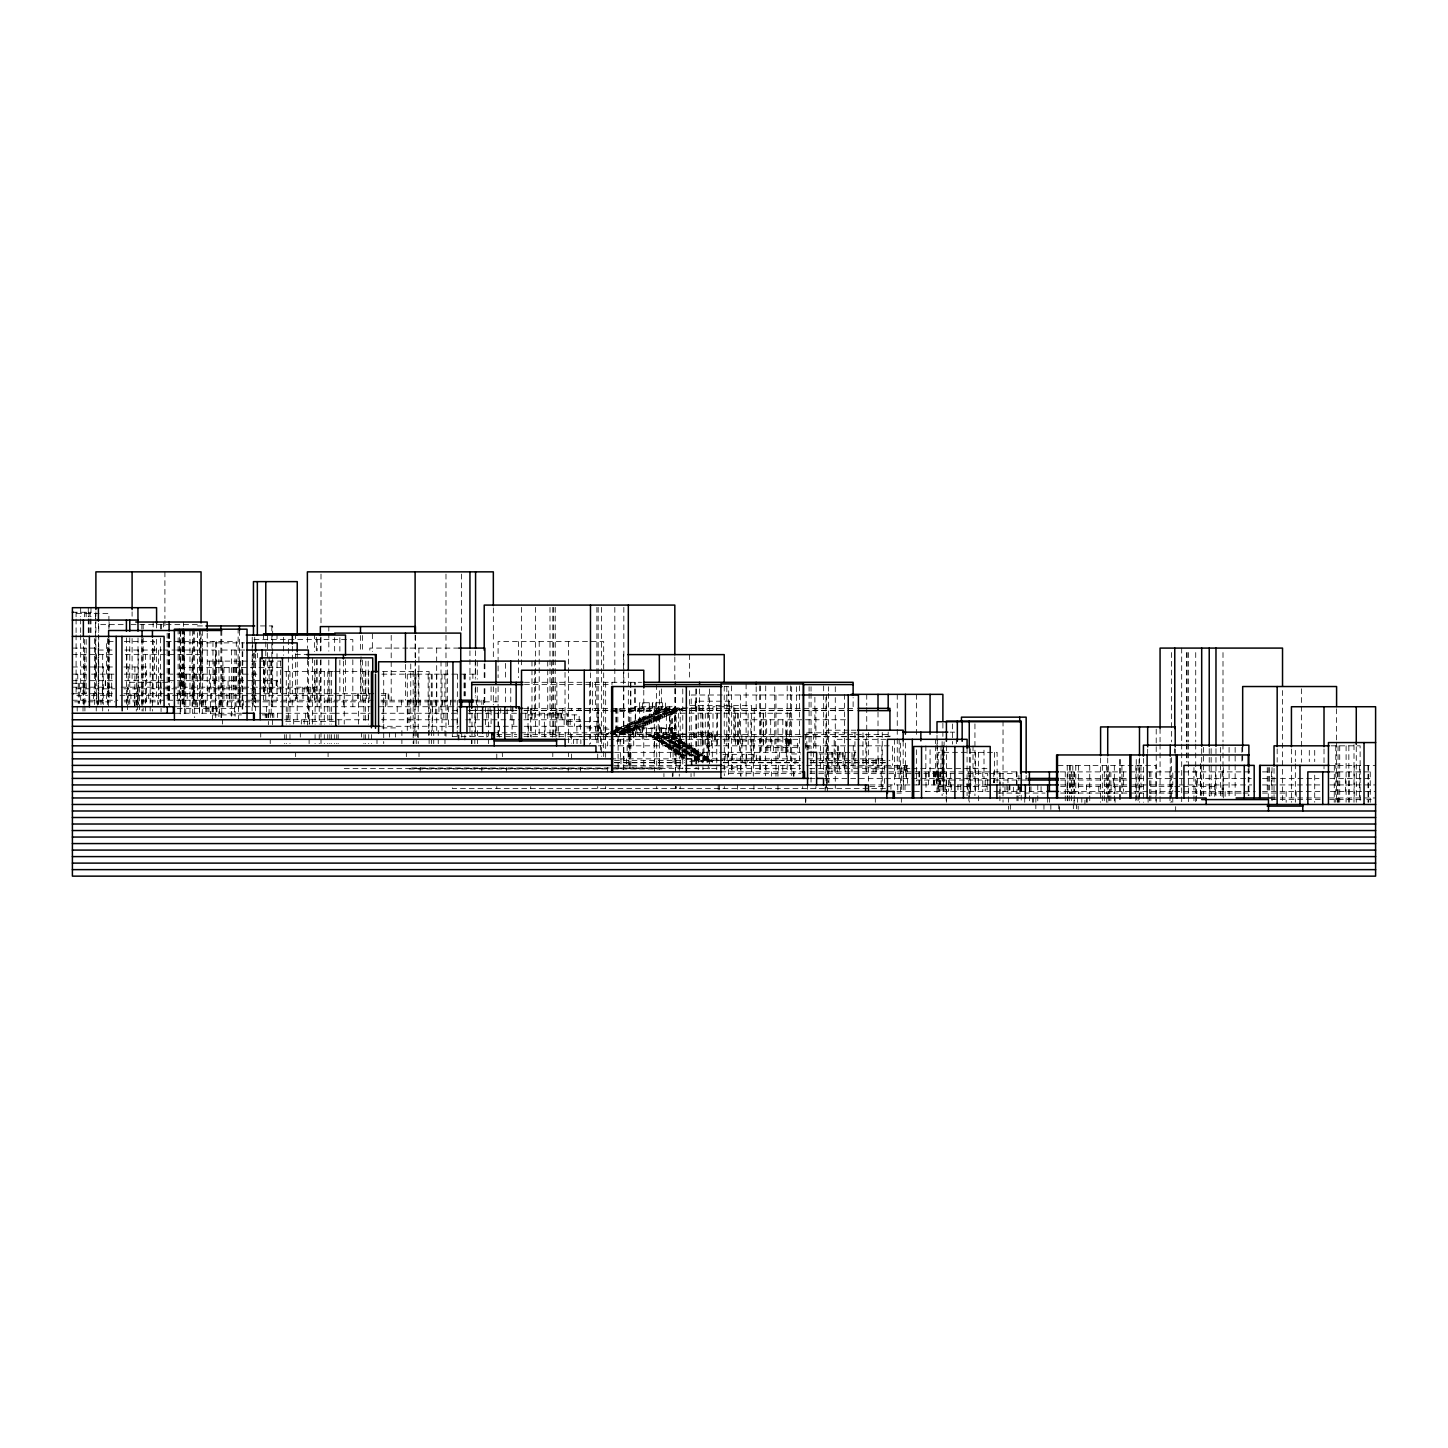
<?xml version="1.0" encoding="UTF-8"?>
<svg xmlns="http://www.w3.org/2000/svg" width="1448" height="1448" viewBox="0 0 1448 1448"><rect width="100%" height="100%" fill="white"/><g stroke="black" fill="none" stroke-linecap="round" stroke-linejoin="round"><path stroke-width="0.75" stroke-dasharray="5 3.75" d="M805.758 800.798L805.776 799.586M72.4 612.251L90.989 612.251M76.617 613.554L108.908 613.554L108.908 629.138M123.189 624.631L98.736 624.631L98.736 704.506M131.098 624.631L200.295 624.631M197.399 625.934L204.168 625.934M260.423 625.934L272.677 625.934L272.677 706.733M113.161 641.573L106.446 641.573L106.446 674.153M124.275 641.573L154.592 641.573L154.592 674.153M166.158 641.573L236.296 641.573L236.296 680.669M180.185 642.876L244.477 642.876M72.4 648.089L98.211 648.089L98.211 704.47L98.41 634.767M407.757 648.089L369.837 648.089L369.837 652.596M409.947 648.089L458.889 648.089M98.265 650.043L113.921 650.043M124.89 650.043L161.923 650.043M163.153 650.043L175.317 650.043M176.584 650.043L215.462 650.043L215.462 706.733M244.803 650.043L218.883 650.043L218.883 717.593M72.4 654.605L114.102 654.605M125.306 654.605L201.743 654.605L201.743 674.153M295.374 654.605L306.632 654.605M207.426 661.121L280.966 661.121M72.4 666.985L115.062 666.985M123.876 666.985L146.646 666.985L146.646 704.561M281.6 667.637L181.344 667.637L181.344 687.185M284.677 671.546L333.293 671.546M334.452 671.546L369.62 671.546M382.525 671.546L429.115 671.546L429.115 743.584M72.4 674.153L87.025 674.153M91.514 674.153L113.994 674.153M124.275 674.153L218.63 674.153M256.875 674.153L242.612 674.153L242.612 706.733M381.874 674.153L477.261 674.153M72.4 680.669L113.994 680.669M124.836 680.669L277.401 680.669L277.401 687.185M129.777 682.298L161.054 682.298M162.61 682.298L171.389 682.298M524.447 682.298L641.627 682.298M72.4 683.275L83.025 683.275L83.025 703.529M524.447 684.578L611.979 684.578L611.979 682.298M724.253 686.533L728.706 686.533L728.615 778.409M72.4 687.185L114.754 687.185M121.198 687.185L316.135 687.185M76.346 688.814L114.754 688.814M123.84 688.814L161.398 688.814M163.099 688.814L310.723 688.814M72.4 693.701L114.754 693.701M123.84 693.701L374.199 693.701M381.222 693.701L388.897 693.701L388.897 700.217M801.124 695.004L691.203 695.004L691.203 757.666M76.744 695.33L87.459 695.33M91.514 695.33L111.713 695.33M120.039 695.33L281.256 695.33M284.442 695.33L370.127 695.33M381.222 695.33L385.657 695.33M72.4 700.217L117.795 700.217M124.039 700.217L372.987 700.217M380.896 700.217L460.736 700.217M475.107 700.217L484.736 700.217M74.644 701.846L86.301 701.846M88.165 701.846L114.79 701.846M124.22 701.846L161.162 701.846M201.344 701.846L261.093 701.846M262.921 701.846L369.385 701.846M380.969 701.846L458.31 701.846M475.686 701.846L498.184 701.846M689.773 705.429L751.367 705.429L751.367 771.893M175.28 706.733L370.217 706.733M378.978 706.733L458.6 706.733M630.387 707.963L700.144 707.963L700.144 710.316M177.253 708.362L238.648 708.362M523.904 708.362L856.275 708.362M679.655 709.321L660.071 709.321L660.071 711.457M662.225 709.538L681.809 709.538M610.929 709.991L672.56 709.991L672.56 734.426M471.704 710.316L516.864 710.316M524.23 710.316L853.125 710.316L853.125 697.556M452.319 710.642L459.034 710.642M467.976 710.642L516.773 710.642M523.904 710.642L856.275 710.642M675.347 711.258L655.763 711.258L655.763 713.393M610.929 711.62L677.501 711.457L677.501 709.321M673.193 712.217L653.609 712.217L653.609 714.353M655.763 712.434L675.347 712.434M175.28 713.249L242.685 713.249M259.753 713.249L333.782 713.249M334.307 713.249L370.217 713.249M381.439 713.249L458.6 713.249M467.867 713.249L516.502 713.249M521.95 713.249L567.29 713.249L567.29 726.281M790.3 713.249L651.455 713.194L651.455 715.33M653.609 713.393L673.193 713.393L673.193 711.258M668.886 714.154L649.301 714.154L649.301 716.289M651.455 714.353L671.039 714.353L671.039 712.217M212.621 714.878L241.472 714.878M262.341 714.878L272.532 714.878M528.067 714.878L579.164 714.878L579.164 726.281M664.578 716.09L644.994 716.09L644.994 718.226M647.147 716.289L666.732 716.289L666.732 714.154M662.424 717.05L642.84 717.05L642.84 719.185M644.994 717.249L664.578 717.249L664.578 715.113M660.27 718.009L640.686 718.009L640.686 720.145M642.84 718.226L662.424 718.226L662.424 716.09M658.116 718.986L638.532 718.986L638.532 721.122M640.686 719.185L660.27 719.185L660.27 717.05M284.442 719.765L370.217 719.765M381.439 719.765L458.98 719.765M465.858 719.765L519.579 719.765M523.832 719.765L580.485 719.765L580.485 732.797M845.487 719.765L786.355 719.765L786.355 752.345M653.808 720.905L634.224 720.905L634.224 723.041M285.709 721.394L336.606 721.394M567.29 721.394L599.762 721.394L599.762 732.797M636.378 721.122L655.962 721.122L655.962 718.986M651.636 721.882L632.07 721.882L632.07 724.018M634.224 722.081L653.808 722.081L653.808 719.946M649.482 722.842L629.916 722.842L629.916 724.977M632.07 723.041L651.636 723.041L651.636 720.905M647.328 723.801L627.762 723.801L627.762 725.937M629.916 724.018L649.482 724.018L649.482 721.882M623.455 725.738L643.021 725.738M625.608 725.937L645.174 725.937L645.174 723.801M378.58 726.281L458.98 726.281M468.392 726.281L519.416 726.281M524.176 726.281L599.762 726.281M640.867 726.697L621.301 726.697L621.301 728.833M623.455 726.914L643.021 726.914L643.021 724.778M638.713 727.674L619.147 727.674L619.147 729.81M381.982 727.91L395.485 727.91M586.911 727.91L607.164 727.91M615.563 727.91L672.234 727.91L672.234 739.313M661.501 728.489L675.546 728.489M619.147 728.833L638.713 728.833L638.713 726.697M608.938 729.14L605.445 729.14L605.445 734.027M628.323 729.14L617.572 729.14L617.572 734.027M629.681 729.14L640.432 729.14L640.432 734.027M614.839 729.593L636.559 729.81L636.559 727.674M849.035 730.19L827.405 730.19L827.405 791.441M851.207 730.19L856.058 730.19M612.685 730.57L632.251 730.57M614.839 730.769L634.405 730.769L634.405 728.634M610.531 731.53L630.097 731.53M612.685 731.729L632.251 731.729M950.105 732.145L954.648 732.145M627.943 732.489L610.531 732.489L679.945 732.797L679.945 739.313M493.316 732.797L516.809 732.797M520.755 732.797L610.061 732.797M688.687 732.797L702.189 732.797M856.239 732.797L805.486 732.797L805.486 750.173M608.377 733.466L606.223 733.466L606.223 736.38M610.549 733.466L625.789 733.466M610.531 733.665L627.943 733.665L627.943 731.53M598.422 734.027L608.938 734.027M610.857 734.027L693.465 734.027L693.465 736.38M496.791 734.426L516.773 734.426M523.904 734.426L889.941 734.426L889.941 736.706L567.888 736.706M649.772 735.385L675.456 735.385M452.319 736.38L488.157 736.38M496.791 736.38L516.773 736.38M523.904 736.38L803.984 736.38M806.065 736.38L889.941 736.38M652.668 737.322L678.352 737.322M676.904 737.521L651.22 737.521L651.22 735.385M654.134 738.281L679.818 738.281L679.818 740.417M678.352 738.498L652.668 738.498L652.668 736.362M565.281 739.313L797.631 739.313L797.721 752.345M885.941 739.313L834.211 739.313L834.211 771.893M657.03 740.218L682.714 740.218M681.266 740.417L655.582 740.417L655.582 738.281M616.16 740.942L633.717 740.942M711.439 740.942L718.787 740.942M724.38 740.942L788.671 740.942M658.478 741.177L684.162 741.177L684.162 743.313M682.714 741.394L657.03 741.394L657.03 739.258M659.926 742.154L685.628 742.154M684.162 742.353L658.478 742.353L658.478 740.218M661.392 743.114L687.076 743.114M685.628 743.313L659.926 743.313L659.926 741.177M688.524 744.073L661.392 744.29L661.392 742.154M664.288 745.05L687.764 745.05M688.524 745.249L662.84 745.249L662.84 743.114M598.151 745.829L607.726 745.829L607.599 739.313M609.825 745.829L801.106 745.829M805.468 745.829L892.565 745.829L892.565 765.377M1331.038 745.829L1360.125 745.829L1360.125 802.21M665.736 746.01L691.42 746.01L691.42 748.145M687.764 746.209L664.288 746.209L664.288 744.073M667.184 746.969L692.886 746.969L692.886 749.105M691.42 747.186L665.736 747.186L665.736 745.05M765.63 747.458L800.436 747.458M807.025 747.458L808.038 747.458M668.65 747.946L694.334 747.946L694.334 750.082M692.886 748.145L667.184 748.145L667.184 746.01M671.546 749.865L697.23 749.865L697.23 752.001M695.782 750.082L670.098 750.082L670.098 747.946M672.994 750.842L698.678 750.842L698.678 752.978M697.23 751.041L671.546 751.041L671.546 748.906M674.442 751.802L700.144 751.802L700.144 753.937M672.994 752.001L698.678 752.001M614.586 752.345L800.545 752.345M818.844 752.345L855.949 752.345M675.908 752.761L701.592 752.761L701.592 754.897M700.144 752.978L674.442 752.978L674.442 750.842M675.908 753.937L703.04 753.738M791.622 753.974L800.436 753.974M819.315 753.974L843.17 753.974M722.896 754.553L736.942 754.553L736.942 760.091M678.804 754.698L704.488 754.698L704.488 756.833M703.04 754.897L677.356 754.897L677.356 752.761M680.252 755.657L705.936 755.657L705.936 757.793M704.488 755.874L678.804 755.874L678.804 753.738M681.7 756.634L684.614 758.77M694.171 756.634L707.402 756.634L707.402 758.77M680.252 756.833L684.669 756.833M694.931 756.833L705.936 756.833M683.166 757.594L684.614 757.594M694.171 757.594L708.85 757.594L708.85 759.729M683.166 757.793L681.7 757.793L681.7 755.657M694.171 757.793L707.402 757.793M694.171 758.77L710.298 758.553L710.298 760.689M610.929 758.861L683.528 758.861M694.732 758.861L800.816 758.861M807.586 758.861L885.416 758.861M694.117 759.53L711.746 759.53L711.746 761.666M694.877 759.729L710.298 759.729M718.136 760.091L713.701 760.49M720.217 760.091L784.436 760.49M614.477 760.49L684.669 760.49M691.149 760.49L800.454 760.49M810.138 760.49L889.941 760.49M694.117 760.689L711.746 760.689M689.719 761.666L713.194 761.666L713.194 760.49M614.477 762.444L684.669 762.444M723.167 762.444L800.436 762.444M810.138 762.444L885.452 762.444M614.658 762.77L684.651 762.77M723.385 762.77L802.699 762.77M810.554 762.77L885.452 762.77M614.296 765.377L689.628 765.377M718.932 765.377L800.816 765.377M806.826 765.377L907.263 765.377L907.263 771.893M1058.035 765.377L1155.92 765.377L1155.92 793.613M1329.409 765.377L1375.6 765.377M614.513 767.006L684.506 767.006M722.896 767.006L740.942 767.006M826.193 767.006L856.166 767.006M857.415 767.006L885.904 767.006M886.538 767.006L906.43 767.006M609.174 767.983L409.06 767.983L409.06 768.96L609.174 768.96M611.4 767.983L662.424 767.983L662.424 768.96L611.4 768.96M344.244 768.635L607.599 768.635M616.486 768.635L683.836 768.635M685.375 768.635L800.726 768.635M809.758 768.635L909.923 768.635M912.077 768.635L918.937 768.635M920.711 768.635L987.482 768.635M720.905 771.893L803.604 771.893M810.084 771.893L1017.274 771.893M1060.026 771.893L1172.79 771.893L1172.79 784.925M1174.708 771.893L1251.307 771.893M1262.493 771.893L1271.489 771.893L1271.489 784.925M1329.318 771.893L1371.745 771.893M728.615 773.522L800.925 773.522M809.975 773.522L987.717 773.522L987.717 784.925M989.726 773.522L1016.623 773.522M809.975 778.409L815.477 778.409M824.419 778.409L1026.288 778.409M1060.026 778.409L1177.007 778.409M1179.251 778.409L1251.307 778.409M1262.475 778.409L1278.312 778.409M1280.466 778.409L1319.038 778.409M1329.807 778.409L1371.075 778.409M1025.618 780.038L916.62 780.038L916.62 784.925M1060.624 780.038L1130.454 780.038M869.995 784.925L991.735 784.925M1060.515 784.925L1131.25 784.925M1132.662 784.925L1176.971 784.925M1179.197 784.925L1251.778 784.925M1262.475 784.925L1319.816 784.925M1329.807 784.925L1375.6 784.925M869.741 786.554L889.941 786.554M938.123 786.554L987.482 786.554M1060.624 786.554L1143.649 786.554M1150.291 786.554L1172.79 786.554L1172.79 791.441L1059.99 791.441M1174.744 786.554L1214.763 786.554M885.452 788.508L452.319 788.508L452.319 786.554M896.891 791.441L923.1 791.441M925.326 791.441L989.255 791.441M993.907 791.441L1045.275 791.441M1174.744 791.441L1255.289 791.441M1262.475 791.441L1322.042 791.441M1330.35 791.441L1375.6 791.441M896.946 793.07L901.344 793.07M998.125 793.07L1022.487 793.07M1024.351 793.07L1045.04 793.07M1060.624 793.07L1143.612 793.07M1150.345 793.07L1172.79 793.07M1183.668 793.07L1242.637 793.07M1243.217 793.07L1251.307 793.07M1262.511 793.07L1286.168 793.07M1271.489 797.957L1320.413 797.957M1329.409 797.957L1375.6 797.957M1271.489 799.586L1320.087 799.586M1329.608 799.586L1364.65 799.586M1366.803 799.586L1371.22 799.586M1370.242 771.893L1370.242 802.301M1368.595 765.377L1368.595 802.301M1368.016 765.377L1368.016 802.301M1359.6 765.377L1359.6 797.957M1356.269 746.716L1356.269 802.246M1354.188 765.377L1354.188 797.957M1354.007 744.779L1354.007 802.264M1349.138 771.893L1349.138 802.301M1348.848 745.829L1348.848 802.21M1346.097 745.829L1346.097 802.21M1345.518 778.409L1345.518 791.441M1339.726 745.829L1339.726 802.21M1338.187 797.957L1338.187 802.301M1338.043 745.829L1338.043 802.21M1337.753 771.893L1337.753 802.301M1336.595 708.778L1336.595 739.946M1336.595 742.172L1336.595 802.246M1335.78 745.829L1335.78 802.21M1334.332 765.377L1334.242 802.301M1324.015 748.942L1324.015 768.924M1314.712 750.336L1314.712 761.612M1314.712 775.151L1314.712 802.21M1309.282 750.336L1309.282 761.612M1301.372 688.759L1301.372 762.191M1296.159 791.441L1296.159 797.957M1295.345 750.336L1295.345 761.612M1295.345 763.874L1295.345 802.21M1291.435 748.942L1291.435 802.246M1286.168 791.441L1286.168 802.301M1282.53 690.533L1282.53 802.246M1277.172 748.833L1277.172 762.191M1274.041 768.381L1274.041 802.21M1272.014 767.549L1272.014 793.613M1272.014 795.785L1272.014 802.301M1269.425 767.549L1269.425 793.613M1268.267 767.549L1268.267 797.957M1267.253 767.549L1267.253 793.613M1249.027 768.454L1248.882 795.694M1248.212 768.454L1248.212 795.477M1242.674 746.607L1242.674 762.191M1241.895 747.367L1241.895 762.752M1235.144 747.367L1235.144 795.694M1229.081 747.367L1229.081 795.694M1225.117 791.441L1225.117 796.328M1223.289 767.549L1223.289 797.957M1222.999 652.559L1222.999 741.919M1222.999 744.145L1222.999 795.531M1222.13 771.893L1222.13 778.409M1222.13 784.925L1222.13 791.441M1222.13 793.07L1222.13 796.328M1220.537 747.367L1220.537 795.694M1215.976 748.616L1215.976 795.531M1215.542 771.893L1215.542 795.785M1214.763 784.925L1214.763 796.328M1211.143 748.616L1211.198 795.531M1209.804 786.554L1209.804 796.328M1209.225 748.616L1209.225 795.531M1203.541 747.367L1203.541 795.694M1201.695 748.616L1201.695 795.531M1200.537 763.947L1200.537 795.477M1200.356 763.947L1200.356 795.477M1197.46 778.409L1197.46 784.925M1196.392 771.893L1196.392 793.613M1196.392 795.785L1196.392 802.301M1195.722 652.559L1195.722 741.919M1195.722 744.145L1195.722 802.246M1193.948 767.549L1193.948 793.613M1193.948 795.785L1193.948 802.301M1188.355 652.559L1188.355 741.919M1188.355 744.145L1188.355 802.246M1187.143 652.559L1187.143 741.919M1187.143 744.145L1187.143 762.028M1186.419 652.559L1186.419 741.919M1186.419 744.145L1186.419 762.028M1181.695 648.089L1181.695 741.919M1181.695 744.145L1181.695 802.246M1175.667 806.645L1175.667 810.989M1175.197 749.087L1175.197 753.521M1174.762 748.616L1174.762 753.087M1172.79 797.957L1172.79 802.301M1171.378 652.559L1171.378 741.919M1171.378 757.557L1171.378 802.246M1170.237 758.354L1170.237 802.283M1169.984 771.893L1169.984 793.613M1169.984 795.785L1169.984 802.301M1160.065 728.507L1160.065 741.919M1160.065 744.145L1160.065 802.246M1156.21 729.14L1156.21 802.264M1155.92 795.785L1155.92 802.301M1150.852 771.893L1150.852 793.613M1150.852 795.785L1150.852 802.301M1149.513 771.893L1149.513 793.613M1149.513 795.785L1149.513 802.301M1148.101 797.957L1148.101 802.301M1147.667 749.087L1147.667 753.521M1143.431 758.354L1143.431 802.283M1140.97 765.377L1140.97 793.613M1139.486 757.956L1139.486 802.264M1139.087 759.458L1139.087 802.228M1138.038 765.377L1138.038 793.613M1138.038 795.785L1138.038 802.301M1136.246 759.458L1136.246 802.228M1135.865 765.377L1135.865 793.613M1135.865 795.785L1135.865 802.301M1123.431 771.893L1123.431 778.409M1123.431 780.038L1123.431 791.441M1121.928 765.377L1121.928 793.613M1120.064 759.458L1120.064 802.228M1119.919 759.458L1119.919 802.228M1115.105 786.554L1115.105 791.441M1115.105 797.957L1115.105 802.301M1114.326 765.377L1114.326 793.613M1114.326 795.785L1114.326 802.301M1113.313 778.409L1113.313 784.925M1111.087 784.925L1111.087 791.441M1110.851 771.893L1110.851 793.613M1110.851 795.785L1110.851 802.301M1109.602 771.893L1109.602 793.613M1109.602 795.785L1109.602 802.301M1108.245 765.377L1108.245 793.613M1108.245 795.785L1108.245 802.301M1107.72 757.956L1107.865 802.301M1106.471 765.377L1106.471 793.613M1106.688 797.957L1106.688 802.301M1104.299 771.893L1104.299 793.613M1104.299 795.785L1104.299 802.301M1102.326 765.377L1102.326 793.613M1102.326 795.785L1102.326 802.301M1100.589 757.956L1100.589 802.264M1098.76 786.554L1098.76 791.441M1089.747 765.377L1089.747 793.613M1089.747 795.785L1089.747 802.301M1087.213 797.957L1087.213 802.301M1086.416 784.925L1086.416 791.441M1086.471 797.957L1086.471 802.301M1084.932 800.129L1084.932 804.473M1081.819 797.957L1081.819 802.301M1078.416 765.377L1078.416 793.613M1078.181 806.102L1078.181 809.36M1077.421 797.957L1077.421 802.301M1076.624 804.473L1076.624 808.817M1075.774 765.377L1075.774 793.613M1074.217 771.893L1074.217 793.613M1074.217 795.785L1074.217 802.301M1074.072 771.893L1074.072 778.409M1074.072 780.038L1074.072 791.441M1074.072 800.129L1074.072 804.473M1073.348 804.473L1073.348 808.817M1072.823 765.377L1072.823 793.613M1071.52 771.893L1071.52 793.613M1071.52 795.785L1071.52 802.301M1070.217 765.377L1070.217 793.613M1069.692 765.377L1069.692 793.613M1069.692 795.785L1069.692 802.301M1067.864 771.893L1067.864 793.613M1067.864 795.785L1067.864 802.301M1067.23 765.377L1067.23 793.613M1067.23 795.785L1067.23 802.301M1067.194 784.925L1067.194 791.441M1065.257 771.893L1065.257 793.613M1065.257 795.785L1065.257 802.301M1059.556 806.645L1059.556 810.989M1058.796 804.473L1058.796 808.817M1050.85 804.473L1050.85 809.36M1049.402 797.957L1049.402 802.301M1047.664 797.957L1047.664 802.301M1043.954 804.473L1043.954 809.36M1041.076 786.554L1041.076 791.441M1037.782 784.925L1037.782 793.613M1037.782 795.785L1037.782 802.301M1035.845 797.957L1035.845 802.301M1035.845 804.473L1035.845 808.817M1033.546 797.957L1033.637 802.301M1032.587 797.957L1032.587 802.301M1030.958 786.554L1030.958 791.441M1029.745 786.554L1029.745 791.441M1029.401 787.097L1029.401 793.613M1029.401 795.785L1029.401 802.301M1026.161 775.513L1026.161 782.246M1024.732 797.957L1024.732 802.301M1021.202 786.445L1021.202 802.21M1021.021 786.753L1021.021 793.468M1020.623 786.753L1020.623 793.468M1019.718 786.735L1019.718 795.712M1018.903 775.531L1018.903 793.468M1018.505 784.925L1018.505 791.441M1018.035 784.925L1018.035 793.613M1018.035 795.785L1018.035 802.301M1016.967 771.893L1016.967 793.613M1016.967 795.785L1016.967 802.301M1016.623 771.893L1016.623 784.925M1013.347 787.097L1013.347 791.441M1010.342 804.473L1010.342 809.36M1009.89 784.925L1009.89 791.441M1009.31 784.925L1009.31 791.441M1008.387 797.957L1008.387 802.301M1008.532 806.102L1008.532 809.36M1007.971 778.409L1007.971 782.753M1007.971 786.554L1007.971 791.441M1006.939 784.925L1006.939 791.441M1004.966 786.554L1004.966 791.441M1003.03 721.068L1003.03 802.21M1000.043 773.522L1000.043 784.925M1000.043 786.554L1000.043 791.441M999.898 771.893L999.898 793.613M999.898 795.785L999.898 802.301M997.111 782.753L997.111 752.345L938.214 752.345L938.123 791.441L937.978 771.893M994.45 752.345L994.45 782.753M993.907 778.409L993.907 782.753M993.78 771.893L993.78 782.753M987.12 784.925L987.12 791.441M985.201 780.038L985.201 791.441M984.006 750.173L984.006 778.409M982.794 771.893L982.794 791.441M978.649 784.925L978.649 793.613M978.649 795.785L978.649 802.301M978.45 752.345L978.45 784.925M975.463 752.345L975.373 791.441M974.938 723.891L974.938 795.712M973.02 745.829L973.02 778.409M970.685 771.893L970.685 791.441M970.413 784.925L970.413 791.441M970.269 748.725L970.269 793.486M969.345 748.58L969.255 802.21M968.875 771.893L968.875 793.613M968.875 795.785L968.875 802.301M967.698 784.925L967.698 791.441M967.083 748.326L967.083 795.694M960.857 784.925L960.857 791.441M957.961 784.925L957.961 791.441M956.332 739.313L956.332 743.657M952.621 723.964L952.621 744.145M951.245 784.925L951.245 791.441M950.702 773.522L950.702 791.441M949.689 778.409L949.689 784.925M948.422 780.038L948.422 791.441M946.413 745.865L946.413 802.21M946.214 771.893L946.214 793.613M946.214 795.785L946.214 802.301M945.689 784.925L945.689 791.441M944.096 741.901L944.096 793.468M943.571 745.829L943.662 791.441M943.318 749.702L943.318 793.576M942.938 745.829L942.938 778.409M942.883 723.149L942.883 736.453M942.883 749.738L942.883 771.893M942.123 741.575L942.123 795.694M941.055 745.829L940.874 778.409M940.512 771.893L940.53 784.925M940.15 771.893L939.951 784.925M939.951 786.554L939.951 791.441M939.806 778.409L939.806 784.925M939.082 771.893L939.082 791.441M938.503 771.893L938.503 778.409M937.29 739.313L937.29 743.657M937.29 745.829L937.29 778.409M937.001 735.168L937.001 793.468M936.313 778.409L936.313 784.925M936.078 771.893L936.078 778.409M935.426 739.313L935.426 743.657M935.426 745.829L935.426 778.409M934.25 771.893L934.358 784.925M933.942 771.893L933.942 784.925M933.435 771.893L933.435 784.925M930.069 749.738L930.069 771.893M929.29 771.893L929.29 778.409M928.494 771.893L928.494 784.925M926.014 773.522L926.014 791.441M925.869 745.829L925.869 778.409M919.48 771.893L919.48 784.925M918.919 771.893L918.919 784.925M916.53 694.352L916.53 736.453M916.53 749.738L916.53 771.893M916.62 773.522L916.62 778.409M907.516 778.409L907.516 784.925M906.81 765.377L906.81 771.893M906.43 765.377L906.43 778.409M905.833 771.893L905.833 778.409M905.398 743.096L905.398 771.893M904.928 765.377L905.054 771.893M905.018 784.925L905.018 791.441M904.475 765.377L904.475 771.893M903.462 771.893L903.462 784.925M903.172 741.123L903.172 791.441M901.344 767.006L901.344 791.441M901.344 797.957L901.344 802.301M900.566 743.114L900.566 793.576M899.172 739.313L899.172 778.409M897.778 784.925L897.778 791.441M897.253 694.352L897.253 736.453M897.253 738.661L897.253 771.893M895.606 771.893L895.606 778.409M894.592 739.313L894.611 784.925M890.936 784.925L890.936 789.269M888.185 732.018L888.185 736.453M884.475 765.377L884.475 771.893M884.583 778.409L884.583 784.925M882.248 732.38L882.248 789.25M881.832 745.829L881.904 765.377M881.199 771.893L881.199 791.441M878.592 758.861L878.592 765.377M878.013 712.072L878.013 771.893M876.674 758.861L876.674 771.893M875.189 758.861L875.189 771.893M875.316 797.957L875.316 802.301M873.108 760.49L873.108 771.893M868.51 732.38L868.51 782.698M866.737 694.352L866.737 705.429M866.737 707.638L866.737 771.893M866.284 758.861L866.284 765.377M865.868 739.313L865.868 771.893M862.99 732.797L862.99 765.377M854.935 732.797L854.935 765.377M854.501 752.345L854.501 758.861M853.252 745.829L853.252 765.377M851.985 752.345L851.985 758.861M851.985 760.49L851.985 771.893M845.143 752.345L845.143 771.893M844.383 694.352L844.383 771.893M843.17 752.345L843.17 765.377M842.718 752.345L842.718 758.861M839.804 752.345L839.804 758.861M839.659 765.377L839.659 771.893M838.645 745.829L838.645 765.377M837.487 745.829L837.487 765.377M837.288 752.345L837.288 771.893M835.279 686.732L835.279 695.384M835.279 697.556L835.279 788.508M832.853 752.345L832.853 758.861M831.948 752.345L831.948 771.893M828.908 767.006L828.908 771.893M828.908 778.409L828.908 782.753M828.473 686.732L828.473 691.167M828.473 693.393L828.473 782.119M827.315 745.829L827.315 752.345M827.315 753.974L827.315 771.893M826.518 778.409L826.518 782.753M826.356 695.004L826.356 788.997M825.975 697.248L825.975 788.997M825.143 771.893L825.143 776.237M825.143 787.097L825.143 791.441M823.659 685.881L823.659 771.893M822.355 760.49L822.355 762.444M820.419 745.829L820.292 771.893M815.894 708.362L815.894 749.684M815.894 786.554L815.894 788.508M814.88 697.248L814.88 748.725M813.505 734.426L813.505 762.444M811.043 686.732L811.043 691.167M811.043 693.393L811.043 748.851M811.043 751.059L811.043 782.119M809.088 686.732L809.088 691.167M809.088 693.393L809.088 748.851M808.038 745.829L808.038 750.173M807.55 784.925L807.55 789.269M807.025 745.829L807.025 750.173M806.826 732.797L806.826 750.173M805.776 797.957L805.776 802.301M805.522 797.957L805.522 802.301M802.699 786.554L802.699 788.508M799.405 685.881L799.405 771.893M796.509 686.732L796.509 710.316M796.092 760.49L796.092 762.444M794.934 758.861L794.934 765.377M793.938 771.893L793.938 776.237M793.377 771.893L793.377 776.237M791.658 686.732L791.658 775.458M790.499 685.881L790.499 771.893M790.029 739.313L790.029 745.829M789.341 713.249L789.341 745.829M788.671 739.313L788.671 745.829M788.056 740.942L788.056 752.345M787.169 685.881L787.169 771.893M786.318 734.426L786.318 762.444M785.721 752.345L785.721 719.765L739.457 719.765L739.403 752.345M782.825 719.765L782.825 752.345M782.771 765.377L782.771 771.893M781.232 745.829L781.232 752.345M779.531 752.345L779.531 758.861M778.644 765.377L778.644 771.893M778.01 719.765L777.956 758.861M777.956 771.893L777.956 776.237M777.956 784.925L777.956 789.812M775.965 695.004L775.965 776.237M774.734 686.732L774.734 736.38M774.861 739.313L774.861 745.829M773.54 745.829L773.54 752.345M771.766 739.313L771.766 745.829M771.549 758.861L771.549 765.377M771.404 771.893L771.404 776.237M770.68 719.765L770.68 752.345M767.856 745.829L767.856 752.345M766.68 719.765L766.68 752.345M766.01 765.377L766.01 771.893M765.721 685.881L765.612 775.748M765.612 786.554L765.612 788.508M763.512 713.249L763.512 745.829M763.223 713.249L763.223 745.829M761.196 719.765L761.196 752.345M760.381 685.881L760.381 771.893M759.693 685.881L759.693 771.893M756.182 686.732L756.182 710.316M756.327 760.091L756.327 754.553L742.281 754.553L742.281 760.091M754.227 708.362L754.227 762.444M753.919 784.925L753.919 789.269M753.413 745.829L753.286 776.237M753.123 739.313L753.123 745.829M751.983 754.553L751.983 760.091M750.879 719.765L750.879 752.345M748.127 713.249L748.127 745.829M747.132 760.49L747.132 762.444M746.643 754.553L746.643 760.091M746.1 683.927L746.1 776.237M745.087 758.861L745.087 765.377M742.661 739.313L742.661 745.829M742.77 760.49L742.77 762.444M741.865 708.362L741.865 710.316M741.865 734.426L741.865 762.444M740.942 765.377L740.942 776.78M740.453 695.004L740.453 775.567M738.299 713.249L738.299 745.829M737.919 739.313L737.919 745.829M737.666 713.249L737.666 745.829M737.267 765.377L737.267 771.893M737.43 784.925L737.43 789.269M735.367 713.249L735.367 745.829M734.824 739.313L734.824 706.733L712.995 706.733L712.995 739.313M733.81 706.733L733.81 739.313M732.579 754.553L732.579 760.091M732 765.377L732 771.893M731.548 685.881L731.548 771.893M729.702 710.316L729.702 701.194L695.257 701.194L695.257 708.362M729.195 701.194L729.285 739.313M728.163 734.426L728.163 762.444M727.258 754.553L727.258 760.091M726.824 686.732L726.824 736.38M726.263 734.426L726.263 745.829M725.339 752.345L725.339 758.861M724.217 686.189L724.308 775.748M724.308 786.554L724.308 788.508M719.33 784.925L719.33 789.812M718.19 784.925L718.19 789.812M717.52 713.249L717.52 745.829M716.76 705.429L716.76 769.684M716.651 708.362L716.651 710.316M715.457 734.426L715.457 739.313M714.371 734.426L714.371 739.313M712.452 734.426L712.452 736.38M712.289 734.426L712.289 762.444M711.439 745.829L711.439 732.797L702.66 732.797L702.66 739.313M710.968 732.797L710.968 739.313M709.411 688.958L709.411 768.816M708.941 732.797L708.941 739.313M708.886 745.829L708.886 752.345M708.253 695.004L708.253 768.87M707.927 734.426L707.927 762.444M707.837 713.249L707.837 745.829M707.022 708.362L707.022 710.316M707.022 734.426L707.022 762.444M705.285 713.249L705.285 745.829M703.963 739.313L703.927 758.861M702.932 705.429L702.932 769.684M702.244 713.249L702.244 745.829M702.027 708.362L702.027 710.316M702.027 734.426L702.027 736.38M702.027 760.49L702.027 762.444M701.303 732.797L701.303 739.313M700.85 713.249L700.85 745.829M699.565 688.904L699.565 710.316M698.207 705.429L698.207 769.684M697.773 752.345L697.773 758.861M696.343 688.958L696.343 768.816M695.836 688.958L695.836 768.816M695.782 701.194L695.782 710.316M695.782 751.041L695.782 748.906L668.65 749.105L668.65 746.969M694.66 732.797L694.66 739.313M694.099 771.893L694.099 776.237M693.845 732.797L693.845 739.313M691.04 773.522L691.04 776.78M689.972 745.05L689.972 747.186M689.628 654.605L689.628 679.42M689.628 690.696L689.628 756.109M682.768 688.958L682.768 768.816M681.809 708.362L681.809 710.316M681.266 739.258L681.266 741.394M680.18 708.362L680.18 769.25M680.18 786.554L680.18 788.508M679.655 708.362L679.655 710.497M679.257 739.313L679.257 758.861M679.257 765.377L679.257 776.237M678.931 708.362L678.931 710.316M678.931 734.426L678.931 736.38M678.352 713.249L678.352 745.829M677.447 734.426L677.447 736.38M676.904 736.362L676.904 738.498M676.107 708.362L676.107 769.25M676.107 786.554L676.107 788.508M675.637 688.777L675.637 771.893M675.836 786.554L675.836 788.508M675.347 688.904L675.347 769.25M675.347 786.554L675.347 788.508M674.822 657.012L674.822 679.583M674.822 688.615L674.822 765.377M674.533 739.313L674.533 706.733L635.545 706.733L635.545 739.313M674.008 707.963L674.008 710.316M673.863 732.797L673.863 739.313M673.085 734.426L673.085 762.444M673.03 771.893L673.03 776.237M672.324 773.522L672.324 776.78M671.727 727.91L671.727 739.313M671.691 709.991L671.691 736.38M671.202 728.489L671.202 734.027M670.714 711.62L670.714 734.426M670.442 752.345L670.442 758.861M669.791 708.362L669.791 736.38M669.772 739.313L669.772 745.829M669.429 706.733L669.429 739.313M668.886 713.194L668.886 715.33L647.147 715.113L647.147 717.249M668.65 727.91L668.65 739.313M666.333 706.733L666.333 739.313M665.863 728.489L665.863 734.027M665.392 707.963L665.392 702.751L652.65 702.751L652.65 707.963M664.379 708.362L664.379 710.316M663.926 773.522L663.926 776.78M663.836 732.797L663.836 739.313M662.768 732.797L662.768 739.313M662.351 702.751L662.351 707.963M662.225 708.362L662.225 710.497M661.609 727.91L661.609 739.313M661.356 688.904L661.356 710.316M660.867 727.91L660.867 739.313M659.727 727.91L659.727 739.313M659.347 690.696L659.347 769.721M659.256 758.861L659.256 765.377M658.243 706.733L658.243 739.313M657.917 710.298L657.917 712.434M658.116 718.009L658.116 720.145L636.378 719.946L636.378 722.081M657.645 732.797L657.645 739.313M657.157 734.426L657.157 736.38M656.722 708.362L656.722 769.25M656.722 786.554L656.722 788.508M656.523 684.578L656.523 710.316M656.161 734.027L656.161 728.489L642.116 728.489L642.116 734.027M655.709 702.751L655.709 707.963M654.587 732.797L654.587 752.345M654.587 758.861L654.587 771.893M654.243 706.733L654.333 745.829M654.134 734.426L654.134 762.444M652.324 707.963L652.324 702.751L639.582 702.751L639.582 707.963M651.817 728.489L651.817 734.027M649.772 708.362L649.772 710.316M649.772 734.426L649.772 736.561M649.283 702.751L649.283 707.963M648.433 734.426L648.433 736.38M647.328 722.842L647.328 724.977L625.608 724.778L625.608 726.914M646.478 728.489L646.478 734.027M646.152 732.797L646.152 739.313M644.089 708.362L644.089 710.316M643.781 690.153L643.781 765.377M642.641 702.751L642.641 707.963M642.604 734.426L642.604 736.38M642.279 727.91L642.279 739.313M640.867 725.738L640.867 727.873M639.582 708.362L639.582 736.38M638.26 708.362L638.26 710.316M636.957 734.027L636.776 728.489L616.993 728.634L616.993 730.769M636.486 767.983L636.486 768.96M635.238 682.298L635.238 684.578M635.238 688.904L635.238 736.38M634.731 682.298L634.731 684.578M634.731 688.904L634.731 710.316M633.717 732.797L633.717 745.829M633.174 729.14L633.174 734.027M632.414 728.489L632.414 734.027M630.875 682.298L630.875 768.816M630.387 682.298L630.387 710.316M630.459 734.027L630.459 736.38M630.097 730.57L630.097 732.706M630.332 752.345L630.332 758.861M629.898 727.91L629.898 769.721M629.536 708.362L629.717 765.377M628.323 672.813L628.323 765.377M628.161 752.345L628.161 758.861M627.093 728.489L627.093 734.027M627.129 745.829L627.129 752.345M626.387 758.861L626.405 765.377M625.789 732.489L625.789 734.625M624.83 729.14L624.83 734.027M623.835 607.346L623.835 765.377M623.491 654.605L623.491 683.927M623.491 686.189L623.491 769.721M622.731 728.489L622.731 734.027M621.047 729.14L621.047 734.027M620.957 758.861L620.957 765.377M620.631 752.345L620.631 758.861M620.215 739.313L620.215 745.829M619.853 708.362L619.853 710.316M619.291 734.426L619.291 736.38M618.097 727.91L618.097 771.893M617.807 708.362L617.807 736.38M617.572 739.313L617.572 745.829M616.486 708.362L616.486 736.38M615.852 708.362L615.852 736.38M614.821 607.346L614.821 684.108M607.671 767.549L607.671 771.893M605.662 682.298L605.662 760.49M605.662 786.554L605.662 788.508M605.228 727.91L605.228 739.313M603.689 756.598L603.689 641.573L498.094 641.573L498.094 677.664M601.608 607.346L601.608 756.345M600.612 727.91L600.612 750.173M598.422 708.362L598.422 736.38M598.151 607.346L598.151 742.806M597.716 708.362L597.716 743.186M597.716 754.01L597.716 760.49M597.716 786.554L597.716 788.508M596.884 607.346L596.884 742.806M595.617 682.298L595.617 710.316M595.49 726.281L595.49 739.313M592.594 682.298L592.594 710.316M590.476 672.813L590.476 743.657M589.716 682.298L589.716 744.399M580.847 739.313L580.847 743.657M580.558 767.549L580.558 771.893M580.087 708.362L580.087 710.316M578.331 708.362L578.331 710.316M577.028 739.313L577.028 743.657M576.901 726.281L576.901 732.797M574.367 714.878L574.367 726.281M573.39 739.313L573.39 743.657M571.381 708.362L571.381 710.316M571.381 734.426L571.381 743.186M571.381 754.01L571.381 760.49M570.675 732.797L570.675 739.313M570.168 719.765L570.168 726.281M568.412 641.573L568.412 743.657M568.412 752.345L568.412 756.689M568.213 767.549L568.213 771.893M566.331 719.765L566.331 726.281M565.281 732.797L565.281 737.141M565.028 672.397L565.028 719.765M564.141 719.765L564.141 726.281M562.711 708.362L562.711 719.765M561.589 713.249L561.589 719.765M560.847 713.249L560.847 719.765M559.127 732.797L559.127 737.141M558.783 713.249L558.783 719.765M558.331 726.281L558.331 732.797M557.19 713.249L557.19 719.765M556.846 682.298L556.846 736.38M555.869 708.362L555.869 719.765M555.869 726.281L555.869 737.141M555.254 607.346L555.254 737.141M553.715 607.346L553.715 737.141M552.792 607.346L552.792 737.141M552.792 752.345L552.792 756.689M552.303 732.797L552.303 737.141M551.398 661.121L551.398 719.765M550.005 607.346L550.005 737.141M547.724 661.121L547.724 719.765M544.991 726.281L544.991 737.141M544.358 713.249L544.358 737.141M539.199 641.573L539.199 736.308M535.398 607.346L535.398 737.141M534.71 661.121L534.71 719.765M531.977 661.121L531.977 719.765M531.199 708.362L531.199 719.765M531.199 726.281L531.199 737.141M530.71 708.362L530.71 736.706M530.71 786.554L530.71 788.508M528.303 726.281L528.303 732.797M527.977 737.141L528.067 706.733L527.488 713.249M525.733 713.249L525.733 719.765M522.33 767.983L522.33 768.96M521.606 607.346L521.606 668.306M518.565 641.573L518.565 677.664M513.787 719.765L513.787 726.281M512.936 706.733L512.936 713.249M511.995 706.733L512.121 737.141M511.904 767.983L511.904 768.96M510.764 688.18L510.764 719.765M507.144 708.905L507.144 713.249M506.529 767.549L506.529 771.893M505.461 663.383L505.461 679.166M505.461 688.18L505.461 703.981M502.275 752.345L502.402 756.689M500.736 708.362L500.736 713.249M499.578 726.281L499.578 737.141M498.619 708.905L498.619 713.249M498.293 713.249L498.384 737.141M498.094 686.678L498.094 736.308M496.791 754.01L496.791 760.49M496.791 786.554L496.791 788.508M495.922 688.18L495.922 703.981M493.334 607.907L493.334 659.727M493.334 686.768L493.334 704.778M491.089 686.732L491.089 704.036M491.089 709.991L491.089 726.281M490.076 706.733L490.076 713.249M489.062 767.983L489.062 768.96M488.555 713.249L488.555 728.453M488.555 730.625L488.501 743.657M488.085 708.362L488.085 713.249M486.799 713.249L486.799 719.765M486.799 732.797L486.799 737.141M485.623 706.733L485.623 713.249M485.623 719.765L485.623 726.281M484.881 663.872L484.881 679.673M484.881 688.687L484.736 704.561M484.211 663.781L484.211 679.583M484.211 688.615L484.211 704.416M483.632 700.217L483.632 704.561M481.84 700.217L481.84 704.561M481.84 767.549L481.84 771.893M477.261 661.121L477.261 679.166M477.261 687.185L477.261 719.765M477.406 730.625L477.406 743.657M475.577 650.713L475.577 677.755M475.577 686.768L475.577 695.782M475.577 709.285L475.577 736.326M475.252 661.121L475.252 679.166M475.252 688.18L475.252 697.212M475.252 706.733L475.252 719.765M474.817 713.249L474.817 728.453M474.817 730.625L474.817 743.657M474.673 767.983L474.673 768.96M472.881 674.153L472.881 678.497M471.976 713.249L471.976 728.453M471.976 730.625L471.976 743.657M471.559 739.313L471.559 743.657M469.948 650.713L469.948 679.999M469.948 709.285L469.948 736.326M469.514 706.733L469.514 713.249M465.224 674.153L465.224 695.873M464.88 734.969L464.88 743.657M464.736 674.153L464.736 695.873M464.066 674.153L464.066 695.873M461.459 574.096L461.459 630.441M461.713 732.797L461.713 737.141M458.962 734.969L458.962 743.657M458.129 734.969L458.129 743.657M457.405 674.153L457.224 728.453M457.224 730.625L457.224 737.141M457.17 706.733L457.17 713.249M457.17 719.765L457.17 726.281M452.319 734.426L452.319 736.706M450.581 700.217L450.581 706.733M449.351 767.983L449.351 768.96M448.337 706.733L448.337 713.249M448.428 719.765L448.428 726.281M447.396 661.121L447.396 719.765M445.984 574.096L445.984 736.326M444.88 674.153L444.88 706.733M444.97 730.625L444.97 743.657M443.848 713.249L443.848 719.765M442.201 700.217L442.201 706.733M441.984 674.153L441.984 730.534M441.025 661.121L441.025 719.765M438.943 706.733L438.943 713.249M438.237 730.625L438.237 743.657M436.735 674.153L436.735 730.534M436.681 648.089L436.681 706.733M435.613 700.217L435.613 713.249M433.748 730.625L433.748 743.657M432.5 706.733L432.5 726.281M432.156 674.153L432.156 730.534M431.287 674.153L431.287 706.733M431.54 730.625L431.54 743.657M430.509 700.217L430.509 713.249M428.735 706.733L428.735 728.453M428.735 730.625L428.735 737.141M428.156 674.153L428.156 706.733M420.155 700.217L420.264 706.733M420.155 767.549L420.155 771.893M419.015 752.345L419.015 756.689M418.906 648.089L418.906 706.733M418.237 671.546L418.237 743.584M417.658 732.797L417.658 737.141M416.59 700.217L416.59 706.733M416.209 730.625L416.209 743.657M415.92 674.153L415.92 706.733M415.431 635.509L415.431 657.826M415.431 660.053L415.431 700.217M415.105 634.93L415.105 736.326M414.852 674.153L414.852 730.534M413.838 730.625L413.838 743.657M413.223 700.217L413.223 706.733M413.169 671.546L413.169 743.584M410.761 663.999L410.761 728.362M409.132 700.217L409.06 726.281M407.811 700.217L407.811 726.281M407.286 674.153L407.286 730.534M406.345 752.345L406.345 756.689M405.458 664.415L405.458 700.217M401.892 730.625L401.892 743.657M401.368 700.217L401.368 706.733M397.204 706.733L397.204 713.249M395.485 732.797L395.485 737.141M391.195 635.346L391.195 700.217M389.367 732.797L389.367 737.141M388.154 693.701L388.154 700.217M386.96 700.217L386.96 706.733M385.657 693.701L385.657 706.733M383.72 671.546L383.72 743.584M383.141 700.217L383.141 726.281M376.987 739.313L376.987 743.657M372.353 633.753L372.353 651.473M371.43 734.57L371.43 743.584M369.222 693.701L369.222 700.217M368.733 671.546L368.607 724.109M368.733 734.57L368.733 743.584M368.299 713.249L368.299 719.765M368.208 661.121L368.208 693.701M366.416 693.701L366.416 700.217M365.837 661.121L365.837 693.701M365.602 671.546L365.602 723.312M365.602 734.57L365.602 743.584M363.919 671.546L363.919 723.312M363.919 734.57L363.919 743.657M362.615 635.509L362.615 651.129M362.615 660.053L362.615 700.217M361.548 732.797L361.548 737.141M361.023 656.777L361.023 693.701M360.498 635.509L360.498 651.129M360.498 660.053L360.498 700.217M358.471 693.701L358.471 724.109M357.602 693.701L357.602 700.217M352.823 650.804L352.823 639.618L252.676 639.618L252.676 706.733M352.823 659.745L352.823 706.733M345.511 659.872L345.511 693.701M344.244 693.701L344.244 724.109M343.665 700.217L343.665 706.733M343.429 661.121L343.429 693.701M339.864 637.735L339.864 651.129M339.864 660.053L339.864 700.217M338.796 719.765L338.796 724.652M338.18 734.57L338.18 743.584M336.732 734.57L336.732 743.584M334.651 637.572L334.651 651.003M334.325 734.57L334.325 743.584M331.628 671.546L331.628 724.109M331.628 734.57L331.628 743.584M329.836 671.546L329.836 724.109M329.836 734.57L329.836 743.584M328.823 626.586L328.823 631.057M328.823 633.283L328.823 651.129M328.823 660.053L328.823 700.217M328.081 752.345L328.081 756.689M327.773 671.546L327.773 723.312M327.773 734.57L327.773 743.584M324.298 671.546L324.298 724.109M324.298 734.57L324.298 743.584M321.003 574.096L321.003 623.672M321.003 637.192L321.003 650.713M321.003 659.727L321.003 725.068M321.003 732.797L321.003 737.141M321.003 739.313L321.003 743.657M320.352 637.735L320.352 651.129M320.352 660.053L320.352 700.217M319.23 671.546L319.23 724.109M319.23 734.57L319.23 743.584M317.166 639.618L317.166 650.804M317.166 659.745L317.166 706.733M316.786 693.701L316.786 700.217M316.298 637.319L316.298 650.84M316.298 659.872L316.135 693.701M315.085 671.546L315.085 724.109M315.085 734.57L315.085 743.584M314.506 633.753L314.506 651.473M314.506 660.342L314.506 700.217M314.126 687.185L314.126 693.701M313.275 687.185L313.275 693.701M312.388 657.863L312.388 724.109M310.723 687.185L310.723 700.217M309.438 719.765L309.438 724.109M309.112 688.814L309.112 724.109M309.112 739.313L309.112 743.657M308.388 661.284L308.388 719.765M307.374 637.192L307.374 648.451M307.374 659.727L307.374 725.068M307.085 687.185L307.085 693.701M305.6 713.249L305.6 719.765M304.098 687.185L304.098 693.701M304.171 719.765L304.171 724.109M303.012 693.701L303.012 700.217M302.288 687.185L302.288 693.701M301.311 719.765L301.311 724.109M300.297 732.797L300.297 737.141M297.256 653.229L297.202 719.765M296.768 693.701L296.768 700.217M296.134 693.701L296.134 700.217M295.645 752.345L295.645 756.689M295.374 633.753L295.374 640.396M295.374 653.7L295.374 700.217M293.691 719.765L293.691 724.109M292.351 646.333L292.351 693.701M292.224 700.217L292.224 706.733M289.98 671.546L289.98 724.109M289.98 734.57L289.98 743.584M288.351 639.618L288.351 706.733M288.333 713.249L288.333 719.765M287.953 706.733L287.718 719.765M286.27 671.546L286.27 724.109M286.27 734.57L286.27 743.584M284.677 734.57L284.677 743.584M283.627 637.319L283.627 655.365M280.532 661.121L280.532 693.701M280.387 687.185L280.387 693.701M277.382 713.249L277.382 717.593M277.021 633.753L277.021 640.396M277.021 653.7L277.021 700.217M276.459 680.669L276.459 687.185M276.206 680.669L276.206 687.185M273.817 713.249L273.817 717.593M272.532 713.249L272.532 717.593M272.532 719.765L272.532 724.652M272.097 680.669L272.097 687.185M271.844 625.934L271.844 706.733M271.337 661.121L271.337 693.701M271.265 700.217L271.174 713.249M270.324 713.249L270.324 717.593M270.215 739.313L270.215 743.657M270.179 661.121L270.179 693.701M269.781 687.185L269.781 693.701M269.111 656.795L269.111 717.52M268.351 713.249L268.351 717.593M268.351 721.394L268.351 724.652M267.989 713.249L267.989 717.593M267.572 635.057L267.572 693.701M266.649 713.249L266.649 717.593M266.504 706.733L266.504 717.593M265.78 642.043L265.78 700.217M265.256 713.249L265.256 717.593M264.767 680.669L264.894 687.185M264.441 661.121L264.441 693.701M264.007 661.121L264.007 693.701M263.482 633.753L263.482 640.396M263.482 660.342L263.482 700.217M260.731 732.797L260.731 737.141M257.346 653.229L257.346 657.7M255.572 654.188L255.572 710.715M254.848 693.701L254.848 700.217M254.703 637.156L254.703 641.645M254.703 652.867L254.703 706.733M253.454 653.229L253.454 700.217M253.201 674.153L253.201 706.733M252.242 637.156L252.097 710.769M243.228 700.217L243.228 706.733M242.757 642.876L242.757 711.077M242.178 642.876L242.178 711.077M241.834 667.637L241.834 687.185M240.585 661.121L240.585 693.701M240.151 706.733L240.006 693.701M239.463 630.423L239.463 706.733M239.318 661.121L239.373 700.217M239.083 661.121L239.083 693.701M238.648 706.733L238.648 719.765M238.124 628.179L238.124 706.733M236.042 667.637L236.042 706.733M234.938 650.043L235.083 719.765M234.558 706.733L234.558 713.249M233.888 667.637L233.888 687.185M233.11 667.637L233.11 700.217M231.427 650.043L231.427 717.593M229.834 693.701L229.834 700.217M229.164 667.637L229.164 700.217M228.06 680.669L228.06 687.185M227.716 700.217L227.716 706.733M226.865 693.701L227.028 706.733M223.951 667.637L223.951 700.217M222.883 661.121L222.992 693.701M222.648 667.637L222.702 706.733M222.431 719.765L222.431 724.109M221.779 630.495L221.779 713.249M221.544 713.249L221.544 717.593M220.874 630.423L220.874 706.733M220.983 713.249L220.983 717.593M220.567 700.217L220.567 706.733M219.39 700.217L219.39 713.249M217.001 706.733L217.001 713.249M216.241 641.573L216.241 680.669M216.476 706.733L216.476 713.249M216.15 706.733L216.15 713.249M215.861 642.876L215.752 717.593M214.938 661.121L214.938 693.701M214.25 680.669L214.25 687.185M214.032 661.121L214.032 693.701M213.58 706.733L213.58 713.249M212.965 641.573L212.965 680.669M212.621 706.733L212.621 719.765M212.168 706.733L212.023 713.249M211.517 693.701L211.517 700.217M210.412 674.153L210.412 687.185M210.412 693.701L210.412 713.249M209.345 661.121L209.345 693.701M209.055 706.733L209.055 713.249M207.951 687.185L207.951 693.701M207.951 706.733L207.951 713.249M207.227 633.192L207.227 700.217M206.738 706.733L206.738 713.249M205.797 706.733L205.797 713.249M205.399 700.217L205.399 706.733M203.372 700.217L203.372 706.733M203.01 674.153L203.01 680.669M202.304 630.495L202.304 713.249M202.268 641.573L202.268 680.669M202.177 693.701L202.177 700.217M201.688 700.217L201.688 706.733M201.344 693.701L201.344 706.733M201.055 634.025L201.055 680.669M200.675 641.573L200.675 680.669M200.295 629.066L200.295 706.733M199.607 630.495L199.607 713.249M199.372 706.733L199.372 713.249M197.399 632.667L197.399 706.733M196.313 700.217L196.313 706.733M196.276 674.153L196.276 680.669M195.607 700.217L195.607 706.733M195.009 674.153L195.009 680.669M194.647 629.192L194.647 717.593M193.96 687.185L193.96 700.217M193.489 629.066L193.489 706.733M193.254 667.637L193.254 700.217M192.675 630.495L192.675 713.249M192.095 650.043L192.095 706.733M189.978 630.495L189.978 713.249M187.208 693.701L187.208 700.217M186.466 674.153L186.466 680.669M185.742 674.153L185.742 713.249M184.493 713.249L184.24 629.066L184.095 706.733M183.86 629.066L183.606 706.733M183.57 622.025L183.57 626.495M183.57 628.722L183.57 706.733M182.647 629.066L182.647 706.733M182.068 629.066L182.068 706.733M180.728 680.669L180.728 687.185M180.728 706.733L180.728 713.249M180.33 706.733L180.33 629.066L180.185 717.593M179.57 628.722L179.57 700.217M178.122 629.066L178.122 706.733M177.507 693.701L177.507 700.217M169.362 633.5L169.326 706.733M169.108 633.192L169.108 700.217M168.439 633.5L168.439 704.506M168.185 693.701L168.185 700.217M167.172 633.192L167.172 700.217M164.909 571.851L164.909 618.495M164.909 620.703L164.909 627.364M163.606 622.025L163.606 628.722M161.543 624.631L161.543 629.066M161.054 674.153L161.054 700.217M161.054 708.362L161.054 711.62M160.475 624.631L160.475 629.066M160.475 637.953L160.475 704.506M158.556 650.043L158.556 704.561M158.212 680.669L158.212 687.185M157.796 700.217L157.796 704.561M156.583 623.491L156.583 627.998M156.583 639.292L156.583 700.217M153.144 622.025L153.144 628.722M153.144 639.889L153.144 700.217M152.438 639.437L152.438 711.077M150.158 654.605L150.158 710.986M148.673 693.701L148.728 700.217M145.542 654.605L145.542 710.986M143.171 624.631L143.171 629.066M143.171 637.953L143.135 711.077M142.067 639.437L142.067 711.004M141.868 624.631L141.868 629.066M141.868 637.953L141.868 704.506M139.37 687.185L139.37 711.077M138.212 650.043L138.212 704.561M138.013 637.844L138.013 704.506M137.65 687.185L137.65 711.077M136.89 700.217L136.89 704.561M136.383 674.153L136.293 711.077M134.881 666.985L134.881 706.733M134.718 693.701L134.718 706.733M132.094 611.816L132.094 616.269M132.094 638.477L132.094 680.669M130.899 693.701L130.899 700.217M129.777 637.844L129.777 704.561M128.184 666.985L128.184 704.561M127.37 687.185L127.37 711.077M126.881 654.605L126.881 674.153M126.41 637.844L126.41 704.561M122.302 706.733L122.302 711.077M121.885 706.733L121.885 711.077M111.713 674.153L111.695 700.217M109.107 622.025L109.107 628.722M109.107 639.889L109.107 700.217M108.908 638.043L108.908 693.701M108.618 639.437L108.618 711.004M108.202 687.185L108.202 693.701M107.424 638.568L107.424 704.543M106.645 693.701L106.645 700.217M105.469 680.669L105.469 687.185M105.252 680.669L105.252 687.185M103.224 666.985L103.224 704.561M102.699 654.605L102.699 710.986M102.319 687.185L102.319 693.701M100.998 700.217L100.998 704.561M98.41 623.491L98.41 632.523M97.306 700.217L97.306 706.733M96.618 693.701L96.618 700.217M96.238 654.605L96.238 710.986M95.894 611.816L95.894 616.269M95.894 618.495L95.894 680.669M95.55 613.554L95.55 693.701M94.5 638.568L94.5 704.543M93.468 693.701L93.468 700.217M90.989 607.689L90.989 616.776M90.989 618.966L90.989 632.613M90.12 612.251L90.12 616.776M90.12 619.038L90.12 632.613M88.907 612.251L88.907 616.776M88.907 619.038L88.907 632.613M88.274 607.689L88.274 616.721M88.274 618.966L88.274 632.523M86.156 612.251L86.156 616.776M86.156 639.401L86.156 693.701M84.907 654.605L84.907 710.986M84.618 612.251L84.618 616.776M84.618 639.401L84.618 693.701M84.056 700.217L84.056 706.733M83.604 687.185L83.604 693.701M83.369 637.844L83.369 704.506M83.025 706.733L83.025 711.077M80.672 607.689L80.672 616.721M80.672 618.966L80.672 632.523M80.672 634.767L80.672 700.217M79.314 683.275L79.314 703.529M78.264 683.275L78.264 703.529M77.758 674.153L77.758 680.669M77.197 706.733L77.197 711.077M76.092 612.251L76.092 616.776M76.092 619.038L76.092 632.613M76.092 634.876L76.092 693.701M476.356 704.561L476.356 700.217L476.157 704.561"/><path stroke-width="1.5" d="M72.4 612.251L73.576 612.251M72.4 620.07L138.013 620.07M135.768 622.025L207.227 622.025L207.227 630.966M205.924 625.934L254.703 625.934M221.779 630.495L108.618 630.495L108.618 637.211M334.651 633.102L460.736 633.102L460.736 700.217M263.482 633.753L334.959 633.753M246.178 635.057L345.511 635.057L345.511 655.365M72.4 636.36L164.095 636.36L164.095 706.733M246.703 642.876L297.202 642.876L297.202 651.926M458.889 648.089L484.881 648.089L484.881 661.627M246.613 650.043L308.388 650.043L308.388 659.039M306.632 654.605L376.209 654.605L376.209 671.981M627.907 654.605L724.217 654.605L724.217 681.664M460.247 661.121L565.028 661.121L565.028 670.134M378.091 671.546L371.43 671.546L371.43 727.819M522.963 682.298L471.704 682.298L471.704 708.362M643.455 682.298L853.125 682.298L853.125 695.384M471.704 684.578L522.855 684.578M643.871 684.578L721.339 684.578M803.531 684.578L853.125 684.578M722.081 686.533L611.635 686.533L611.635 771.893M72.4 693.701L73.576 693.701M851.08 694.352L942.883 694.352L942.883 720.941M802.047 695.004L858.411 695.004L858.411 784.526M458.962 700.217L473.804 700.217M459.125 701.846L473.623 701.846M72.4 706.733L174.466 706.733M459.125 706.733L519.398 706.733L519.398 739.313M518.402 708.362L522.855 708.362M858.266 708.362L889.941 708.362L889.941 730.1M858.266 710.642L889.941 710.642M72.4 713.249L174.393 713.249M242.685 713.249L254.323 713.249L254.323 719.765M72.4 719.765L282.432 719.765M72.4 726.281L379.72 726.281M857.687 730.19L903.172 730.19L903.172 741.123M902.828 732.145L947.897 732.145M72.4 732.797L494.184 732.797L494.184 745.829M491.868 734.426L494.184 734.426M72.4 739.313L565.154 739.313M494.184 740.942L556.593 740.942M1375.6 742.571L1328.45 742.571L1328.45 804.473M72.4 745.829L595.961 745.829L595.961 752.345M1329.174 745.829L1274.041 745.829L1274.041 766.137M72.4 752.345L612.631 752.345M1249.027 754.951L1056.588 754.951L1056.588 797.721M72.4 758.861L612.631 758.861M686.334 758.861L691.601 758.861L691.601 765.377M72.4 765.377L612.631 765.377M686.334 765.377L721.719 765.377M1329.174 765.377L1259.633 765.377L1259.633 797.957M72.4 771.893L720.905 771.893M802.644 771.893L804.563 771.893L804.563 778.409M1020.569 771.893L1058.379 771.893M1329.318 771.893L1307.834 771.893L1307.834 804.473M72.4 778.409L808.799 778.409M816.618 778.409L823.532 778.409L823.532 784.925M1027.863 778.409L1058.379 778.409M1027.863 780.038L1058.379 780.038M72.4 784.925L868.474 784.925L868.474 791.441M988.803 784.925L1058.379 784.925M72.4 791.441L894.321 791.441L894.321 797.957M1046.886 791.441L1058.289 791.441M72.4 797.957L1206.184 797.957L1206.184 804.473M1236.103 797.957L1271.489 797.957M1201.659 799.586L1268.466 799.586L1268.466 810.989M72.4 804.473L1375.6 804.473M1267.163 806.102L1302.784 806.102M72.4 810.989L1375.6 810.989M72.4 817.505L1375.6 817.505M72.4 824.021L1375.6 824.021M72.4 830.537L1375.6 830.537M72.4 837.053L1375.6 837.053M72.4 843.569L1375.6 843.569M72.4 850.085L1375.6 850.085M72.4 856.601L1375.6 856.601M72.4 863.117L1375.6 863.117M72.4 869.633L1375.6 869.633M1364.034 742.571L1364.034 804.473M1356.269 706.733L1356.269 744.489M1336.595 706.552L1336.595 686.533L1242.674 686.533L1242.674 746.607M1324.015 706.733L1324.015 746.716M1322.73 771.893L1322.73 804.473M1302.784 804.473L1302.784 810.989M1299.978 765.377L1299.978 804.473M1291.435 746.716L1291.435 706.733L1375.6 706.733L1375.6 876.149L72.4 876.149L72.4 607.689L156.583 607.689L156.583 623.491M1282.53 686.062L1282.53 648.089L1160.065 648.089L1160.065 728.507M1277.172 686.533L1277.172 746.607M1277.136 765.377L1277.136 804.473M1260.122 765.377L1260.122 797.957M1254.185 797.957L1254.185 765.377L1183.957 765.377L1183.957 797.957M1248.882 767.132L1248.882 745.177L1143.431 745.177L1143.431 756.164M1248.212 754.951L1248.212 766.209M1244.266 765.377L1244.266 797.957M1215.976 648.089L1215.976 746.39M1209.225 648.089L1209.225 746.39M1201.695 648.089L1201.695 746.39M1177.224 754.951L1177.224 797.721M1176.971 754.951L1176.971 797.721M1176.247 754.951L1176.247 797.721M1175.197 746.878L1175.197 726.932L1100.589 726.932L1100.589 755.729M1174.762 648.089L1174.762 728.507M1170.237 745.177L1170.237 756.164M1147.667 726.932L1147.667 746.878M1147.142 754.951L1147.142 797.721M1139.486 726.932L1139.486 755.729M1130.942 754.951L1130.942 797.721M1129.838 754.951L1129.838 797.721M1107.72 726.932L1107.72 755.729M1057.493 754.951L1057.493 797.721M1049.402 771.893L1049.402 778.409M1049.402 780.038L1049.402 791.441M1047.664 784.925L1047.664 797.957M1029.401 771.893L1029.401 784.925M1026.161 773.268L1026.161 717.158L961.454 717.158L961.454 721.647M1025.347 784.925L1025.347 797.957M1021.202 786.445L1021.202 721.068L946.413 721.068L946.413 741.358M1021.021 773.286L1021.021 721.719L937.001 721.719L937.001 732.923M1020.623 721.719L1020.623 773.286M1019.718 717.158L1019.718 721.647M996.912 784.925L996.912 797.957M990.215 797.957L990.215 746.48L913.688 746.48L913.688 797.957M969.255 721.068L969.255 748.109M967.083 748.326L967.083 739.313L887.425 739.313L887.425 793.45M963.427 746.48L963.427 797.957M962.16 721.068L962.16 741.358M957.345 721.068L957.345 741.358M954.884 746.48L954.884 797.957M930.069 694.352L930.069 734.226M921.543 746.48L921.543 797.957M920.856 732.145L920.856 740.924M912.331 739.313L912.331 797.957M905.398 694.352L905.398 734.226M893.126 791.441L893.126 797.957M888.185 694.352L888.185 709.864M886.809 791.441L886.809 797.957M878.013 694.352L878.013 709.864M865.578 784.925L865.578 791.441M848.238 695.004L848.238 784.526M816.618 784.925L816.618 752.345L807.55 752.345L807.55 784.925M803.604 778.409L803.604 683.927L720.905 683.927L720.905 778.409M803.314 683.927L803.314 778.409M756.182 682.298L756.182 684.578M699.565 682.298L699.565 684.578M686.334 686.533L686.334 771.893M675.347 682.298L675.347 684.578M674.822 654.749L674.822 605.083L484.211 605.083L484.211 650.243M659.347 654.605L659.347 681.664M643.781 687.945L643.781 670.243L521.515 670.243L521.515 741.032M628.323 605.083L628.323 670.551M612.631 686.533L612.631 771.893M590.476 605.083L590.476 670.551M584.268 670.243L584.268 745.467M565.046 739.313L565.154 745.829M556.593 739.313L556.593 745.829M519.687 713.249L519.687 741.485M516.176 682.298L516.176 708.362M510.764 661.121L510.764 683.673M504.791 706.733L504.791 739.313M495.922 661.121L495.922 683.673M494.42 706.733L494.42 739.313M493.334 605.644L493.334 571.851L307.374 571.851L307.374 634.93M491.868 732.797L491.868 739.313M482.618 706.733L482.618 732.797M475.577 571.851L475.577 648.451M469.948 571.851L469.948 648.451M469.514 701.846L469.514 706.733M466.962 706.733L466.962 732.797M461.641 701.846L461.641 706.733M460.41 732.797L460.41 661.772L378.58 661.772L378.58 732.797M452.952 661.772L452.952 732.797M415.431 633.283L415.431 626.586L320.352 626.586L320.352 635.509M415.105 571.851L415.105 632.686M405.458 633.102L405.458 662.189M375.521 674.153L375.521 728.29M375.43 654.605L375.43 671.981M372.733 726.281L372.733 657.863L260.188 657.863L260.188 719.656M360.498 626.586L360.498 633.283M343.429 654.605L343.429 658.949M335.773 657.863L335.773 726.281M297.256 635.328L297.256 581.625L253.454 581.625L253.454 635.328M292.351 635.057L292.351 644.07M282.432 657.863L282.432 726.281M265.78 581.625L265.78 635.328M262.07 650.043L262.07 659.039M257.346 581.625L257.346 635.328M255.572 642.876L255.572 651.926M253.527 713.249L253.527 719.765M247.047 719.765L247.047 629.192L174.393 629.192L174.393 719.765M239.463 625.934L239.463 630.423M220.874 625.934L220.874 630.423M201.055 622.93L201.055 571.851L95.894 571.851L95.894 609.608M173.398 706.733L173.398 713.249M169.108 622.025L169.108 630.966M167.28 706.733L167.28 713.249M152.438 630.495L152.438 637.211M142.067 630.495L142.067 637.211M137.922 607.689L138.013 631.183M132.094 571.851L132.094 609.608M129.777 620.07L129.777 631.183M126.41 620.07L126.41 631.183M121.958 636.36L121.958 706.733M116.184 636.36L116.184 706.733M98.41 607.689L98.41 621.228M89.396 636.36L89.396 706.733M83.369 620.07L83.369 635.618"/></g></svg>
